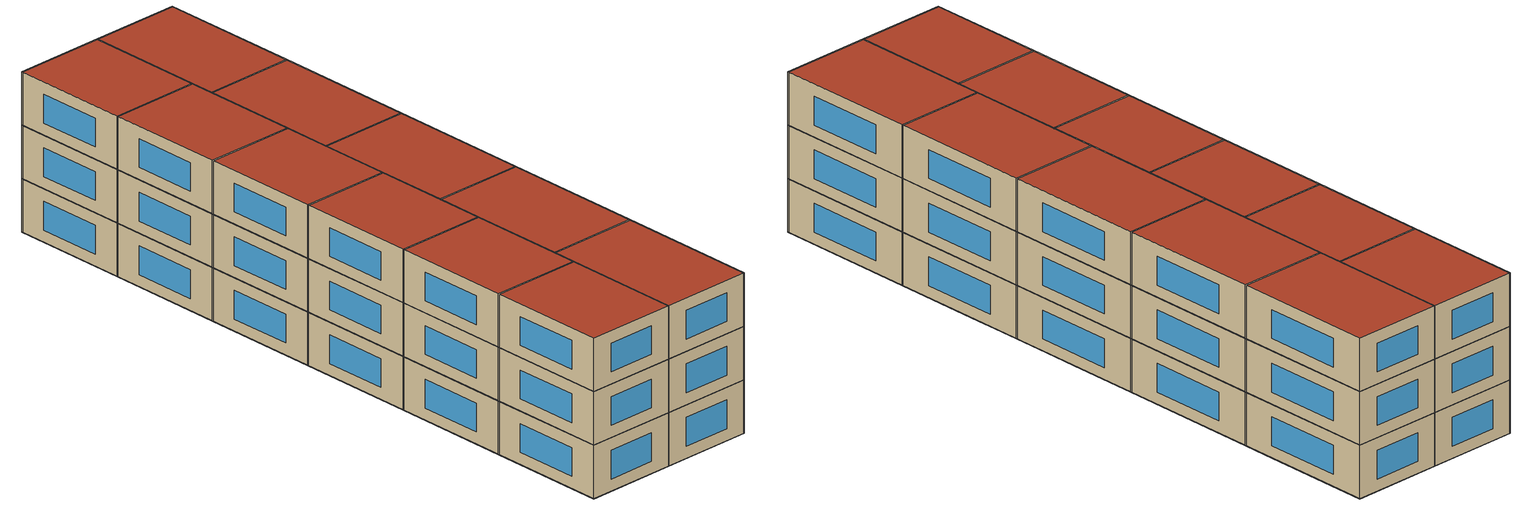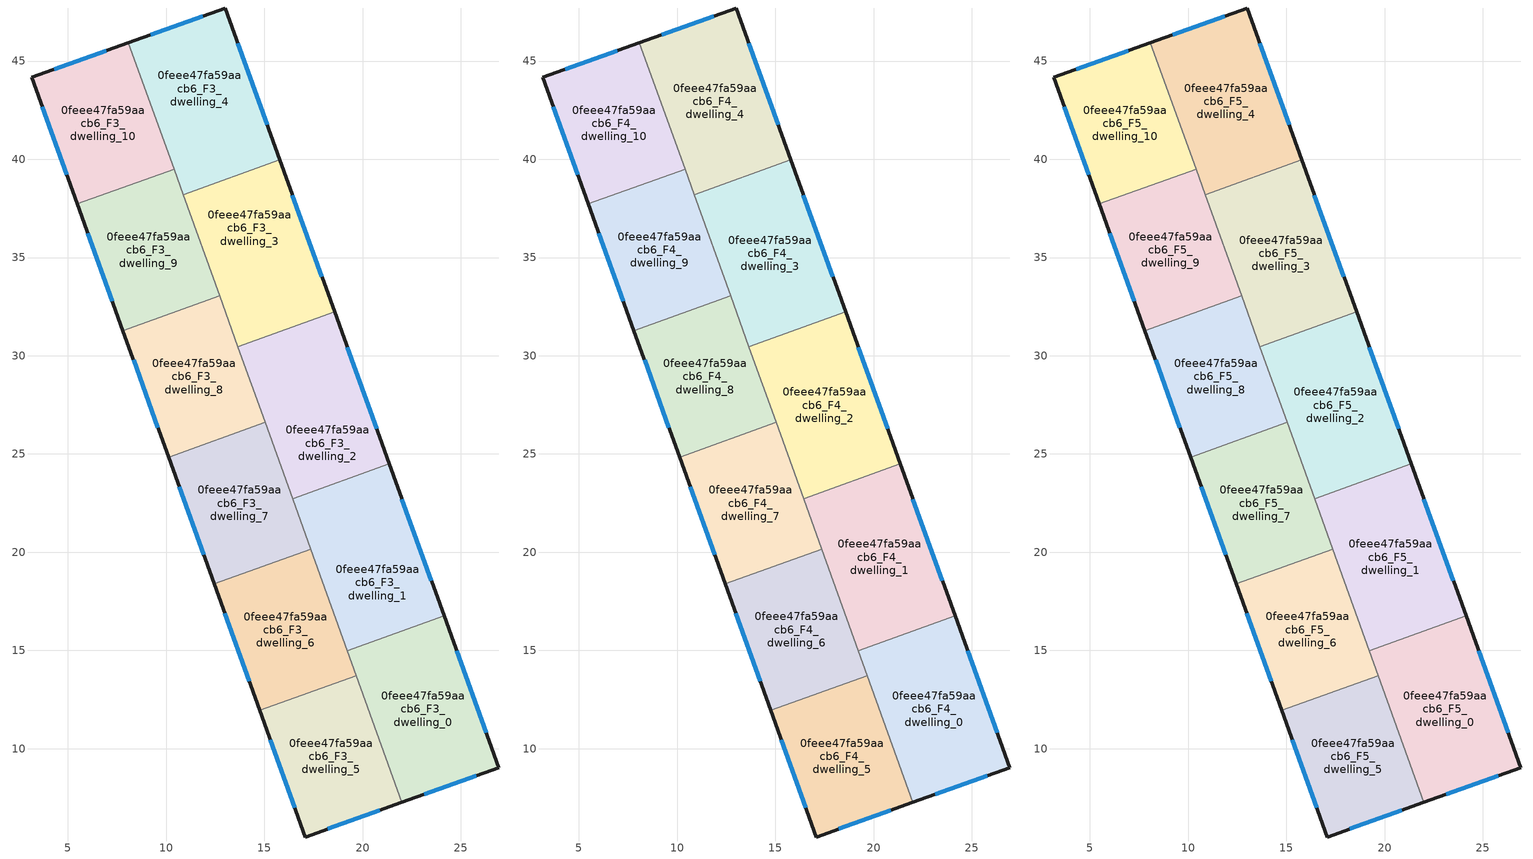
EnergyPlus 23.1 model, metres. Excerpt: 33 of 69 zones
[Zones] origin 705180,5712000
0feee47fa59aacb6_F3_dwelling_0
 floor to 0feee47fa59aacb6_F2_dwelling_8 (EU_floor_Construction): 24.6,15.48 24.14,16.77 19.22,14.99 19.69,13.71 z9
 floor adiabatic (EU_floor_Construction): 26.93,9.03 24.14,16.77 24.6,15.48 19.69,13.71 19.22,14.99 22,7.27 z9
 wall outside (EU_wall_Construction): 24.14,16.77 26.93,9.03 22,7.27 z9:12
 wall to 0feee47fa59aacb6_F3_dwelling_1 (EU_wall_Construction): 19.22,14.99 24.14,16.77 z9:12
 wall to 0feee47fa59aacb6_F3_dwelling_5 (EU_wall_Construction): 22,7.27 19.68,13.72 z9:12
 wall to 0feee47fa59aacb6_F3_dwelling_6 (EU_wall_Construction): 19.68,13.72 19.22,14.99 z9:12
 window (EU_Window_Construction): 24.79,14.98 26.28,10.82 / 25.79,8.62 23.14,7.68 z9.69:11.31
0feee47fa59aacb6_F3_dwelling_1
 floor to 0feee47fa59aacb6_F2_dwelling_8 (EU_floor_Construction): 24.14,16.77 22.28,21.93 17.36,20.16 19.22,14.99 z9
 floor to 0feee47fa59aacb6_F2_dwelling_6 (EU_floor_Construction): 22.28,21.93 21.36,24.5 16.44,22.73 17.36,20.16 z9
 wall outside (EU_wall_Construction): 21.36,24.5 24.14,16.77 z9:12
 wall to 0feee47fa59aacb6_F3_dwelling_2 (EU_wall_Construction): 16.44,22.73 21.36,24.5 z9:12
 wall to 0feee47fa59aacb6_F3_dwelling_6 (EU_wall_Construction): 19.22,14.99 17.36,20.16 z9:12
 wall to 0feee47fa59aacb6_F3_dwelling_7 (EU_wall_Construction): 17.36,20.16 16.44,22.73 z9:12
 window (EU_Window_Construction): 22,22.71 23.5,18.56 z9.69:11.31
0feee47fa59aacb6_F3_dwelling_10
 floor adiabatic (EU_floor_Construction): 10.4,39.5 8.08,45.94 3.16,44.17 5.48,37.72 z9
 wall outside (EU_wall_Construction): 5.48,37.72 3.16,44.17 8.08,45.94 z9:12
 wall to 0feee47fa59aacb6_F3_dwelling_9 (EU_wall_Construction): 10.4,39.5 5.48,37.72 z9:12
 wall to 0feee47fa59aacb6_F3_dwelling_4 (EU_wall_Construction): 8.08,45.94 10.4,39.5 z9:12
 window (EU_Window_Construction): 4.3,44.58 6.94,45.53 / 4.94,39.22 3.7,42.68 z9.69:11.31
0feee47fa59aacb6_F3_dwelling_2
 floor to 0feee47fa59aacb6_F2_dwelling_6 (EU_floor_Construction): 21.36,24.5 19.96,28.37 15.04,26.6 16.44,22.73 z9
 floor to 0feee47fa59aacb6_F2_dwelling_4 (EU_floor_Construction): 19.96,28.37 18.57,32.23 13.65,30.46 15.04,26.6 z9
 wall outside (EU_wall_Construction): 18.57,32.23 21.36,24.5 z9:12
 wall to 0feee47fa59aacb6_F3_dwelling_3 (EU_wall_Construction): 13.65,30.46 18.57,32.23 z9:12
 wall to 0feee47fa59aacb6_F3_dwelling_7 (EU_wall_Construction): 16.44,22.73 15.04,26.61 z9:12
 wall to 0feee47fa59aacb6_F3_dwelling_8 (EU_wall_Construction): 15.04,26.61 13.65,30.46 z9:12
 window (EU_Window_Construction): 19.22,30.44 20.71,26.29 z9.69:11.31
0feee47fa59aacb6_F3_dwelling_3
 floor to 0feee47fa59aacb6_F2_dwelling_2 (EU_floor_Construction): 17.64,34.82 15.79,39.97 10.87,38.2 12.72,33.05 z9
 floor to 0feee47fa59aacb6_F2_dwelling_4 (EU_floor_Construction): 18.57,32.23 17.64,34.82 12.72,33.05 13.65,30.46 z9
 wall outside (EU_wall_Construction): 15.79,39.97 18.57,32.23 z9:12
 wall to 0feee47fa59aacb6_F3_dwelling_4 (EU_wall_Construction): 10.87,38.2 15.79,39.97 z9:12
 wall to 0feee47fa59aacb6_F3_dwelling_9 (EU_wall_Construction): 12.72,33.05 10.87,38.2 z9:12
 wall to 0feee47fa59aacb6_F3_dwelling_8 (EU_wall_Construction): 13.65,30.46 12.72,33.05 z9:12
 window (EU_Window_Construction): 16.43,38.18 17.93,34.02 z9.69:11.31
0feee47fa59aacb6_F3_dwelling_4
 floor to 0feee47fa59aacb6_F2_dwelling_0 (EU_floor_Construction): 15.32,41.26 13,47.7 8.08,45.94 10.4,39.49 z9
 floor to 0feee47fa59aacb6_F2_dwelling_2 (EU_floor_Construction): 15.79,39.97 15.32,41.26 10.4,39.49 10.87,38.2 z9
 wall outside (EU_wall_Construction): 8.08,45.94 13,47.7 15.79,39.97 z9:12
 wall to 0feee47fa59aacb6_F3_dwelling_9 (EU_wall_Construction): 10.87,38.2 10.4,39.5 z9:12
 window (EU_Window_Construction): 9.22,46.35 11.86,47.29 / 13.64,45.91 15.14,41.76 z9.69:11.31
0feee47fa59aacb6_F3_dwelling_5
 floor to 0feee47fa59aacb6_F2_dwelling_11 (EU_floor_Construction): 22,7.27 19.68,13.71 14.77,11.94 17.08,5.5 z9
 floor to 0feee47fa59aacb6_F2_dwelling_9 (EU_floor_Construction): 19.68,13.72 14.76,11.95 16.96,12.73 z9
 wall outside (EU_wall_Construction): 22,7.27 17.08,5.5 14.76,11.95 z9:12
 wall to 0feee47fa59aacb6_F3_dwelling_6 (EU_wall_Construction): 14.76,11.95 19.68,13.72 z9:12
 window (EU_Window_Construction): 20.86,6.86 18.22,5.91 / 16.55,6.99 15.3,10.45 z9.69:11.31
0feee47fa59aacb6_F3_dwelling_6
 floor outside (EU_floor_Construction): 14.76,11.95 12.44,18.38 14.97,19.3 12.44,18.39 z9
 floor to 0feee47fa59aacb6_F2_dwelling_9 (EU_floor_Construction): 19.68,13.72 17.36,20.15 12.44,18.38 14.76,11.95 z9
 floor to 0feee47fa59aacb6_F2_dwelling_7 (EU_floor_Construction): 17.36,20.16 12.44,18.39 14.97,19.3 z9
 wall outside (EU_wall_Construction): 14.76,11.95 12.44,18.39 z9:12
 wall to 0feee47fa59aacb6_F3_dwelling_7 (EU_wall_Construction): 12.44,18.39 17.36,20.16 z9:12
 window (EU_Window_Construction): 14.23,13.44 12.98,16.9 z9.69:11.31
0feee47fa59aacb6_F3_dwelling_7
 floor adiabatic (EU_floor_Construction): 17.36,20.16 15.04,26.61 10.12,24.83 12.44,18.39 z9
 wall outside (EU_wall_Construction): 12.44,18.39 10.12,24.83 z9:12
 wall to 0feee47fa59aacb6_F3_dwelling_8 (EU_wall_Construction): 10.12,24.83 15.04,26.61 z9:12
 window (EU_Window_Construction): 11.91,19.88 10.66,23.34 z9.69:11.31
0feee47fa59aacb6_F3_dwelling_8
 floor outside (EU_floor_Construction): 15.04,26.61 12.72,33.05 7.8,31.28 10.12,24.83 7.8,31.28 12.72,33.04 z9
 floor to 0feee47fa59aacb6_F2_dwelling_5 (EU_floor_Construction): 15.04,26.61 12.72,33.04 7.8,31.27 10.12,24.83 z9
 floor to 0feee47fa59aacb6_F2_dwelling_3 (EU_floor_Construction): 12.72,33.04 7.8,31.28 7.8,31.27 z9
 wall outside (EU_wall_Construction): 10.12,24.83 7.8,31.28 z9:12
 wall to 0feee47fa59aacb6_F3_dwelling_9 (EU_wall_Construction): 7.8,31.28 12.72,33.05 z9:12
 window (EU_Window_Construction): 9.58,26.33 8.34,29.79 z9.69:11.31
0feee47fa59aacb6_F3_dwelling_9
 floor outside (EU_floor_Construction): 12.72,33.05 10.4,39.49 5.48,37.73 6.94,38.25 5.48,37.72 7.8,31.28 5.48,37.72 10.4,39.49 z9
 floor to 0feee47fa59aacb6_F2_dwelling_3 (EU_floor_Construction): 12.72,33.05 10.4,39.49 5.48,37.72 7.8,31.28 z9
 floor to 0feee47fa59aacb6_F2_dwelling_1 (EU_floor_Construction): 10.4,39.49 10.4,39.5 5.48,37.73 z9
 wall outside (EU_wall_Construction): 7.8,31.28 5.48,37.72 z9:12
 window (EU_Window_Construction): 7.26,32.77 6.02,36.23 z9.69:11.31
0feee47fa59aacb6_F4_dwelling_0
 floor to 0feee47fa59aacb6_F3_dwelling_0 (EU_floor_Construction): 26.93,9.03 24.14,16.77 19.22,14.99 22,7.27 z12
 wall outside (EU_wall_Construction): 24.14,16.77 26.93,9.03 22,7.27 z12:15
 wall to 0feee47fa59aacb6_F4_dwelling_1 (EU_wall_Construction): 19.22,14.99 24.14,16.77 z12:15
 wall to 0feee47fa59aacb6_F4_dwelling_5 (EU_wall_Construction): 22,7.27 19.68,13.72 z12:15
 wall to 0feee47fa59aacb6_F4_dwelling_6 (EU_wall_Construction): 19.68,13.72 19.22,14.99 z12:15
 window (EU_Window_Construction): 24.79,14.98 26.28,10.82 / 25.79,8.62 23.14,7.68 z12.69:14.31
0feee47fa59aacb6_F4_dwelling_1
 floor to 0feee47fa59aacb6_F3_dwelling_1 (EU_floor_Construction): 24.14,16.77 21.36,24.5 16.44,22.73 19.22,14.99 z12
 wall outside (EU_wall_Construction): 21.36,24.5 24.14,16.77 z12:15
 wall to 0feee47fa59aacb6_F4_dwelling_2 (EU_wall_Construction): 16.44,22.73 21.36,24.5 z12:15
 wall to 0feee47fa59aacb6_F4_dwelling_6 (EU_wall_Construction): 19.22,14.99 17.36,20.16 z12:15
 wall to 0feee47fa59aacb6_F4_dwelling_7 (EU_wall_Construction): 17.36,20.16 16.44,22.73 z12:15
 window (EU_Window_Construction): 22,22.71 23.5,18.56 z12.69:14.31
0feee47fa59aacb6_F4_dwelling_10
 floor to 0feee47fa59aacb6_F3_dwelling_10 (EU_floor_Construction): 10.4,39.5 8.08,45.94 3.16,44.17 5.48,37.72 z12
 wall outside (EU_wall_Construction): 5.48,37.72 3.16,44.17 8.08,45.94 z12:15
 wall to 0feee47fa59aacb6_F4_dwelling_9 (EU_wall_Construction): 10.4,39.5 5.48,37.72 z12:15
 wall to 0feee47fa59aacb6_F4_dwelling_4 (EU_wall_Construction): 8.08,45.94 10.4,39.5 z12:15
 window (EU_Window_Construction): 4.3,44.58 6.94,45.53 / 4.94,39.22 3.7,42.68 z12.69:14.31
0feee47fa59aacb6_F4_dwelling_2
 floor to 0feee47fa59aacb6_F3_dwelling_2 (EU_floor_Construction): 21.36,24.5 18.57,32.23 13.65,30.46 16.44,22.73 z12
 wall outside (EU_wall_Construction): 18.57,32.23 21.36,24.5 z12:15
 wall to 0feee47fa59aacb6_F4_dwelling_3 (EU_wall_Construction): 13.65,30.46 18.57,32.23 z12:15
 wall to 0feee47fa59aacb6_F4_dwelling_7 (EU_wall_Construction): 16.44,22.73 15.04,26.61 z12:15
 wall to 0feee47fa59aacb6_F4_dwelling_8 (EU_wall_Construction): 15.04,26.61 13.65,30.46 z12:15
 window (EU_Window_Construction): 19.22,30.44 20.71,26.29 z12.69:14.31
0feee47fa59aacb6_F4_dwelling_3
 floor to 0feee47fa59aacb6_F3_dwelling_3 (EU_floor_Construction): 18.57,32.23 15.79,39.97 10.87,38.2 13.65,30.46 z12
 wall outside (EU_wall_Construction): 15.79,39.97 18.57,32.23 z12:15
 wall to 0feee47fa59aacb6_F4_dwelling_4 (EU_wall_Construction): 10.87,38.2 15.79,39.97 z12:15
 wall to 0feee47fa59aacb6_F4_dwelling_9 (EU_wall_Construction): 12.72,33.05 10.87,38.2 z12:15
 wall to 0feee47fa59aacb6_F4_dwelling_8 (EU_wall_Construction): 13.65,30.46 12.72,33.05 z12:15
 window (EU_Window_Construction): 16.43,38.18 17.93,34.02 z12.69:14.31
0feee47fa59aacb6_F4_dwelling_4
 floor to 0feee47fa59aacb6_F3_dwelling_4 (EU_floor_Construction): 15.79,39.97 13,47.7 8.08,45.94 10.87,38.2 z12
 wall outside (EU_wall_Construction): 8.08,45.94 13,47.7 15.79,39.97 z12:15
 wall to 0feee47fa59aacb6_F4_dwelling_9 (EU_wall_Construction): 10.87,38.2 10.4,39.5 z12:15
 window (EU_Window_Construction): 9.22,46.35 11.86,47.29 / 13.64,45.91 15.14,41.76 z12.69:14.31
0feee47fa59aacb6_F4_dwelling_5
 floor to 0feee47fa59aacb6_F3_dwelling_5 (EU_floor_Construction): 22,7.27 19.68,13.72 14.76,11.95 17.08,5.5 z12
 wall outside (EU_wall_Construction): 22,7.27 17.08,5.5 14.76,11.95 z12:15
 wall to 0feee47fa59aacb6_F4_dwelling_6 (EU_wall_Construction): 14.76,11.95 19.68,13.72 z12:15
 window (EU_Window_Construction): 20.86,6.86 18.22,5.91 / 16.55,6.99 15.3,10.45 z12.69:14.31
0feee47fa59aacb6_F4_dwelling_6
 floor to 0feee47fa59aacb6_F3_dwelling_6 (EU_floor_Construction): 19.68,13.72 17.36,20.16 12.44,18.39 14.76,11.95 z12
 wall outside (EU_wall_Construction): 14.76,11.95 12.44,18.39 z12:15
 wall to 0feee47fa59aacb6_F4_dwelling_7 (EU_wall_Construction): 12.44,18.39 17.36,20.16 z12:15
 window (EU_Window_Construction): 14.23,13.44 12.98,16.9 z12.69:14.31
0feee47fa59aacb6_F4_dwelling_7
 floor to 0feee47fa59aacb6_F3_dwelling_7 (EU_floor_Construction): 17.36,20.16 15.04,26.61 10.12,24.83 12.44,18.39 z12
 wall outside (EU_wall_Construction): 12.44,18.39 10.12,24.83 z12:15
 wall to 0feee47fa59aacb6_F4_dwelling_8 (EU_wall_Construction): 10.12,24.83 15.04,26.61 z12:15
 window (EU_Window_Construction): 11.91,19.88 10.66,23.34 z12.69:14.31
0feee47fa59aacb6_F4_dwelling_8
 floor to 0feee47fa59aacb6_F3_dwelling_8 (EU_floor_Construction): 15.04,26.61 12.72,33.05 7.8,31.28 10.12,24.83 z12
 wall outside (EU_wall_Construction): 10.12,24.83 7.8,31.28 z12:15
 wall to 0feee47fa59aacb6_F4_dwelling_9 (EU_wall_Construction): 7.8,31.28 12.72,33.05 z12:15
 window (EU_Window_Construction): 9.58,26.33 8.34,29.79 z12.69:14.31
0feee47fa59aacb6_F4_dwelling_9
 floor to 0feee47fa59aacb6_F3_dwelling_9 (EU_floor_Construction): 12.72,33.05 10.4,39.5 5.48,37.72 7.8,31.28 z12
 wall outside (EU_wall_Construction): 7.8,31.28 5.48,37.72 z12:15
 window (EU_Window_Construction): 7.26,32.77 6.02,36.23 z12.69:14.31
0feee47fa59aacb6_F5_dwelling_0
 floor to 0feee47fa59aacb6_F4_dwelling_0 (EU_floor_Construction): 26.93,9.03 24.14,16.77 19.22,14.99 22,7.27 z15
 wall outside (EU_wall_Construction): 24.14,16.77 26.93,9.03 22,7.27 z15:18
 wall to 0feee47fa59aacb6_F5_dwelling_1 (EU_wall_Construction): 19.22,14.99 24.14,16.77 z15:18
 wall to 0feee47fa59aacb6_F5_dwelling_5 (EU_wall_Construction): 22,7.27 19.68,13.72 z15:18
 wall to 0feee47fa59aacb6_F5_dwelling_6 (EU_wall_Construction): 19.68,13.72 19.22,14.99 z15:18
 window (EU_Window_Construction): 24.79,14.98 26.28,10.82 / 25.79,8.62 23.14,7.68 z15.69:17.31
 roof outside (EU_roof_Construction): 24.14,16.77 26.93,9.03 22,7.27 19.22,14.99 z18
0feee47fa59aacb6_F5_dwelling_1
 floor to 0feee47fa59aacb6_F4_dwelling_1 (EU_floor_Construction): 24.14,16.77 21.36,24.5 16.44,22.73 19.22,14.99 z15
 wall outside (EU_wall_Construction): 21.36,24.5 24.14,16.77 z15:18
 wall to 0feee47fa59aacb6_F5_dwelling_2 (EU_wall_Construction): 16.44,22.73 21.36,24.5 z15:18
 wall to 0feee47fa59aacb6_F5_dwelling_6 (EU_wall_Construction): 19.22,14.99 17.36,20.16 z15:18
 wall to 0feee47fa59aacb6_F5_dwelling_7 (EU_wall_Construction): 17.36,20.16 16.44,22.73 z15:18
 window (EU_Window_Construction): 22,22.71 23.5,18.56 z15.69:17.31
 roof outside (EU_roof_Construction): 21.36,24.5 24.14,16.77 19.22,14.99 16.44,22.73 z18
0feee47fa59aacb6_F5_dwelling_10
 floor to 0feee47fa59aacb6_F4_dwelling_10 (EU_floor_Construction): 10.4,39.5 8.08,45.94 3.16,44.17 5.48,37.72 z15
 wall outside (EU_wall_Construction): 5.48,37.72 3.16,44.17 8.08,45.94 z15:18
 wall to 0feee47fa59aacb6_F5_dwelling_9 (EU_wall_Construction): 10.4,39.5 5.48,37.72 z15:18
 wall to 0feee47fa59aacb6_F5_dwelling_4 (EU_wall_Construction): 8.08,45.94 10.4,39.5 z15:18
 window (EU_Window_Construction): 4.3,44.58 6.94,45.53 / 4.94,39.22 3.7,42.68 z15.69:17.31
 roof outside (EU_roof_Construction): 8.08,45.94 10.4,39.5 5.48,37.72 3.16,44.17 z18
0feee47fa59aacb6_F5_dwelling_2
 floor to 0feee47fa59aacb6_F4_dwelling_2 (EU_floor_Construction): 21.36,24.5 18.57,32.23 13.65,30.46 16.44,22.73 z15
 wall outside (EU_wall_Construction): 18.57,32.23 21.36,24.5 z15:18
 wall to 0feee47fa59aacb6_F5_dwelling_3 (EU_wall_Construction): 13.65,30.46 18.57,32.23 z15:18
 wall to 0feee47fa59aacb6_F5_dwelling_7 (EU_wall_Construction): 16.44,22.73 15.04,26.61 z15:18
 wall to 0feee47fa59aacb6_F5_dwelling_8 (EU_wall_Construction): 15.04,26.61 13.65,30.46 z15:18
 window (EU_Window_Construction): 19.22,30.44 20.71,26.29 z15.69:17.31
 roof outside (EU_roof_Construction): 18.57,32.23 21.36,24.5 16.44,22.73 13.65,30.46 z18
0feee47fa59aacb6_F5_dwelling_3
 floor to 0feee47fa59aacb6_F4_dwelling_3 (EU_floor_Construction): 18.57,32.23 15.79,39.97 10.87,38.2 13.65,30.46 z15
 wall outside (EU_wall_Construction): 15.79,39.97 18.57,32.23 z15:18
 wall to 0feee47fa59aacb6_F5_dwelling_4 (EU_wall_Construction): 10.87,38.2 15.79,39.97 z15:18
 wall to 0feee47fa59aacb6_F5_dwelling_9 (EU_wall_Construction): 12.72,33.05 10.87,38.2 z15:18
 wall to 0feee47fa59aacb6_F5_dwelling_8 (EU_wall_Construction): 13.65,30.46 12.72,33.05 z15:18
 window (EU_Window_Construction): 16.43,38.18 17.93,34.02 z15.69:17.31
 roof outside (EU_roof_Construction): 15.79,39.97 18.57,32.23 13.65,30.46 10.87,38.2 z18
0feee47fa59aacb6_F5_dwelling_4
 floor to 0feee47fa59aacb6_F4_dwelling_4 (EU_floor_Construction): 15.79,39.97 13,47.7 8.08,45.94 10.87,38.2 z15
 wall outside (EU_wall_Construction): 8.08,45.94 13,47.7 15.79,39.97 z15:18
 wall to 0feee47fa59aacb6_F5_dwelling_9 (EU_wall_Construction): 10.87,38.2 10.4,39.5 z15:18
 window (EU_Window_Construction): 9.22,46.35 11.86,47.29 / 13.64,45.91 15.14,41.76 z15.69:17.31
 roof outside (EU_roof_Construction): 13,47.7 15.79,39.97 10.87,38.2 8.08,45.94 z18
0feee47fa59aacb6_F5_dwelling_5
 floor to 0feee47fa59aacb6_F4_dwelling_5 (EU_floor_Construction): 22,7.27 19.68,13.72 14.76,11.95 17.08,5.5 z15
 wall outside (EU_wall_Construction): 22,7.27 17.08,5.5 14.76,11.95 z15:18
 wall to 0feee47fa59aacb6_F5_dwelling_6 (EU_wall_Construction): 14.76,11.95 19.68,13.72 z15:18
 window (EU_Window_Construction): 20.86,6.86 18.22,5.91 / 16.55,6.99 15.3,10.45 z15.69:17.31
 roof outside (EU_roof_Construction): 19.68,13.72 22,7.27 17.08,5.5 14.76,11.95 z18
0feee47fa59aacb6_F5_dwelling_6
 floor to 0feee47fa59aacb6_F4_dwelling_6 (EU_floor_Construction): 19.68,13.72 17.36,20.16 12.44,18.39 14.76,11.95 z15
 wall outside (EU_wall_Construction): 14.76,11.95 12.44,18.39 z15:18
 wall to 0feee47fa59aacb6_F5_dwelling_7 (EU_wall_Construction): 12.44,18.39 17.36,20.16 z15:18
 window (EU_Window_Construction): 14.23,13.44 12.98,16.9 z15.69:17.31
 roof outside (EU_roof_Construction): 17.36,20.16 19.68,13.72 14.76,11.95 12.44,18.39 z18
0feee47fa59aacb6_F5_dwelling_7
 floor to 0feee47fa59aacb6_F4_dwelling_7 (EU_floor_Construction): 17.36,20.16 15.04,26.61 10.12,24.83 12.44,18.39 z15
 wall outside (EU_wall_Construction): 12.44,18.39 10.12,24.83 z15:18
 wall to 0feee47fa59aacb6_F5_dwelling_8 (EU_wall_Construction): 10.12,24.83 15.04,26.61 z15:18
 window (EU_Window_Construction): 11.91,19.88 10.66,23.34 z15.69:17.31
 roof outside (EU_roof_Construction): 15.04,26.61 17.36,20.16 12.44,18.39 10.12,24.83 z18
0feee47fa59aacb6_F5_dwelling_8
 floor to 0feee47fa59aacb6_F4_dwelling_8 (EU_floor_Construction): 15.04,26.61 12.72,33.05 7.8,31.28 10.12,24.83 z15
 wall outside (EU_wall_Construction): 10.12,24.83 7.8,31.28 z15:18
 wall to 0feee47fa59aacb6_F5_dwelling_9 (EU_wall_Construction): 7.8,31.28 12.72,33.05 z15:18
 window (EU_Window_Construction): 9.58,26.33 8.34,29.79 z15.69:17.31
 roof outside (EU_roof_Construction): 12.72,33.05 15.04,26.61 10.12,24.83 7.8,31.28 z18
0feee47fa59aacb6_F5_dwelling_9
 floor to 0feee47fa59aacb6_F4_dwelling_9 (EU_floor_Construction): 12.72,33.05 10.4,39.5 5.48,37.72 7.8,31.28 z15
 wall outside (EU_wall_Construction): 7.8,31.28 5.48,37.72 z15:18
 window (EU_Window_Construction): 7.26,32.77 6.02,36.23 z15.69:17.31
 roof outside (EU_roof_Construction): 10.4,39.5 12.72,33.05 7.8,31.28 5.48,37.72 z18
[Building]
EU S2 Campaign: North Axis=0; Terrain=City; Solar Distribution=FullExterior
[Site:Location]
London: Latitude=51.5; Longitude=-0.5; Time Zone=0; Elevation=25
[SizingPeriod:WeatherFileDays]
AnnualSizingPeriod: Begin Month=1; Begin Day of Month=1; End Month=12; End Day of Month=31; Day of Week for Start Day=Monday; Use Weather File Daylight Saving Period=No; Use Weather File Rain and Snow Indicators=No
[MATERIAL]
EU_InternalMass_Material: Roughness=MediumRough; Thickness=0.1; Conductivity=1; Density=1800; Specific Heat=900; Thermal Absorptance=0.9; Solar Absorptance=0.7; Visible Absorptance=0.7
[MATERIAL:NOMASS] Roughness=MediumRough; Thermal Absorptance=0.9; Solar Absorptance=0.7; Visible Absorptance=0.7
Name | Thermal Resistance
EU_wall_NoMass | 0.635353
EU_roof_NoMass | 0.675062
EU_floor_NoMass | 1.96382
[WINDOWMATERIAL:SIMPLEGLAZINGSYSTEM]
EU_Window_SimpleGlazing: UFactor=2.96269; Solar Heat Gain Coefficient=0.76; Visible Transmittance=0.76
[CONSTRUCTION]
EU_wall_Construction: EU_wall_NoMass
EU_roof_Construction: EU_roof_NoMass
EU_floor_Construction: EU_floor_NoMass
EU_InternalMass_Construction: EU_InternalMass_Material
EU_Window_Construction: EU_Window_SimpleGlazing
[ZONE] Type=1; Multiplier=1; Ceiling Height=autocalculate; Floor Area=autocalculate; Part of Total Floor Area=Yes
Name | Volume
0feee47fa59aacb6_F3_dwelling_0; 0feee47fa59aacb6_F4_dwelling_0; 0feee47fa59aacb6_F5_dwelling_0 | 128.943
0feee47fa59aacb6_F3_dwelling_1; 0feee47fa59aacb6_F4_dwelling_1; 0feee47fa59aacb6_F5_dwelling_1; 0feee47fa59aacb6_F3_dwelling_2; 0feee47fa59aacb6_F4_dwelling_2; 0feee47fa59aacb6_F5_dwelling_2 | 128.927
0feee47fa59aacb6_F3_dwelling_10; 0feee47fa59aacb6_F4_dwelling_10; 0feee47fa59aacb6_F5_dwelling_10 | 107.446
0feee47fa59aacb6_F3_dwelling_3; 0feee47fa59aacb6_F4_dwelling_3; 0feee47fa59aacb6_F5_dwelling_3 | 128.93
0feee47fa59aacb6_F3_dwelling_4; 0feee47fa59aacb6_F4_dwelling_4; 0feee47fa59aacb6_F5_dwelling_4 | 128.926
0feee47fa59aacb6_F3_dwelling_5; 0feee47fa59aacb6_F4_dwelling_5; 0feee47fa59aacb6_F5_dwelling_5 | 107.449
0feee47fa59aacb6_F3_dwelling_6; 0feee47fa59aacb6_F4_dwelling_6; 0feee47fa59aacb6_F5_dwelling_6 | 107.444
0feee47fa59aacb6_F3_dwelling_7; 0feee47fa59aacb6_F4_dwelling_7; 0feee47fa59aacb6_F5_dwelling_7; 0feee47fa59aacb6_F3_dwelling_9; 0feee47fa59aacb6_F4_dwelling_9; 0feee47fa59aacb6_F5_dwelling_9 | 107.459
0feee47fa59aacb6_F3_dwelling_8; 0feee47fa59aacb6_F4_dwelling_8; 0feee47fa59aacb6_F5_dwelling_8 | 107.443
[INTERNALMASS] Construction=EU_InternalMass_Construction
Name | Zone or ZoneList | Surface Area
0feee47fa59aacb6_F3_dwelling_0_EU_InternalMass | 0feee47fa59aacb6_F3_dwelling_0 | 42.9808
0feee47fa59aacb6_F3_dwelling_1_EU_InternalMass | 0feee47fa59aacb6_F3_dwelling_1 | 42.9756
0feee47fa59aacb6_F3_dwelling_2_EU_InternalMass | 0feee47fa59aacb6_F3_dwelling_2 | 42.9758
0feee47fa59aacb6_F3_dwelling_3_EU_InternalMass | 0feee47fa59aacb6_F3_dwelling_3 | 42.9767
0feee47fa59aacb6_F3_dwelling_4_EU_InternalMass | 0feee47fa59aacb6_F3_dwelling_4 | 42.9754
0feee47fa59aacb6_F3_dwelling_5_EU_InternalMass | 0feee47fa59aacb6_F3_dwelling_5 | 35.8166
0feee47fa59aacb6_F3_dwelling_6_EU_InternalMass | 0feee47fa59aacb6_F3_dwelling_6 | 35.8145
0feee47fa59aacb6_F3_dwelling_7_EU_InternalMass | 0feee47fa59aacb6_F3_dwelling_7 | 35.8194
0feee47fa59aacb6_F3_dwelling_8_EU_InternalMass | 0feee47fa59aacb6_F3_dwelling_8 | 35.8145
0feee47fa59aacb6_F3_dwelling_9_EU_InternalMass | 0feee47fa59aacb6_F3_dwelling_9 | 35.8194
0feee47fa59aacb6_F3_dwelling_10_EU_InternalMass | 0feee47fa59aacb6_F3_dwelling_10 | 35.8153
0feee47fa59aacb6_F4_dwelling_0_EU_InternalMass | 0feee47fa59aacb6_F4_dwelling_0 | 42.9808
0feee47fa59aacb6_F4_dwelling_1_EU_InternalMass | 0feee47fa59aacb6_F4_dwelling_1 | 42.9756
0feee47fa59aacb6_F4_dwelling_2_EU_InternalMass | 0feee47fa59aacb6_F4_dwelling_2 | 42.9758
0feee47fa59aacb6_F4_dwelling_3_EU_InternalMass | 0feee47fa59aacb6_F4_dwelling_3 | 42.9767
0feee47fa59aacb6_F4_dwelling_4_EU_InternalMass | 0feee47fa59aacb6_F4_dwelling_4 | 42.9754
0feee47fa59aacb6_F4_dwelling_5_EU_InternalMass | 0feee47fa59aacb6_F4_dwelling_5 | 35.8166
0feee47fa59aacb6_F4_dwelling_6_EU_InternalMass | 0feee47fa59aacb6_F4_dwelling_6 | 35.8145
0feee47fa59aacb6_F4_dwelling_7_EU_InternalMass | 0feee47fa59aacb6_F4_dwelling_7 | 35.8194
0feee47fa59aacb6_F4_dwelling_8_EU_InternalMass | 0feee47fa59aacb6_F4_dwelling_8 | 35.8145
0feee47fa59aacb6_F4_dwelling_9_EU_InternalMass | 0feee47fa59aacb6_F4_dwelling_9 | 35.8194
0feee47fa59aacb6_F4_dwelling_10_EU_InternalMass | 0feee47fa59aacb6_F4_dwelling_10 | 35.8153
0feee47fa59aacb6_F5_dwelling_0_EU_InternalMass | 0feee47fa59aacb6_F5_dwelling_0 | 42.9808
0feee47fa59aacb6_F5_dwelling_1_EU_InternalMass | 0feee47fa59aacb6_F5_dwelling_1 | 42.9756
0feee47fa59aacb6_F5_dwelling_2_EU_InternalMass | 0feee47fa59aacb6_F5_dwelling_2 | 42.9758
0feee47fa59aacb6_F5_dwelling_3_EU_InternalMass | 0feee47fa59aacb6_F5_dwelling_3 | 42.9767
0feee47fa59aacb6_F5_dwelling_4_EU_InternalMass | 0feee47fa59aacb6_F5_dwelling_4 | 42.9754
0feee47fa59aacb6_F5_dwelling_5_EU_InternalMass | 0feee47fa59aacb6_F5_dwelling_5 | 35.8166
0feee47fa59aacb6_F5_dwelling_6_EU_InternalMass | 0feee47fa59aacb6_F5_dwelling_6 | 35.8145
0feee47fa59aacb6_F5_dwelling_7_EU_InternalMass | 0feee47fa59aacb6_F5_dwelling_7 | 35.8194
0feee47fa59aacb6_F5_dwelling_8_EU_InternalMass | 0feee47fa59aacb6_F5_dwelling_8 | 35.8145
0feee47fa59aacb6_F5_dwelling_9_EU_InternalMass | 0feee47fa59aacb6_F5_dwelling_9 | 35.8194
0feee47fa59aacb6_F5_dwelling_10_EU_InternalMass | 0feee47fa59aacb6_F5_dwelling_10 | 35.8153
[OTHEREQUIPMENT] Fuel Type=Electricity; Design Level Calculation Method=Watts/Area; Power per Zone Floor Area=1; Fraction Latent=0; Fraction Radiant=0; Fraction Lost=0; Carbon Dioxide Generation Rate=0; EndUse Subcategory=EU_Step8_InternalGains
Name | Zone or ZoneList or Space or SpaceList | Schedule
EU_Step8_InternalGain_0feee47fa59aacb6_F3_dwelling_0_f000 | 0feee47fa59aacb6_F3_dwelling_0 | EU_Step8_GainSchedule_0feee47fa59aacb6_F3_dwelling_0_f000
EU_Step8_InternalGain_0feee47fa59aacb6_F3_dwelling_1_f000 | 0feee47fa59aacb6_F3_dwelling_1 | EU_Step8_GainSchedule_0feee47fa59aacb6_F3_dwelling_1_f000
EU_Step8_InternalGain_0feee47fa59aacb6_F3_dwelling_2_f000 | 0feee47fa59aacb6_F3_dwelling_2 | EU_Step8_GainSchedule_0feee47fa59aacb6_F3_dwelling_2_f000
EU_Step8_InternalGain_0feee47fa59aacb6_F3_dwelling_3_f000 | 0feee47fa59aacb6_F3_dwelling_3 | EU_Step8_GainSchedule_0feee47fa59aacb6_F3_dwelling_3_f000
EU_Step8_InternalGain_0feee47fa59aacb6_F3_dwelling_4_f000 | 0feee47fa59aacb6_F3_dwelling_4 | EU_Step8_GainSchedule_0feee47fa59aacb6_F3_dwelling_4_f000
EU_Step8_InternalGain_0feee47fa59aacb6_F3_dwelling_5_f000 | 0feee47fa59aacb6_F3_dwelling_5 | EU_Step8_GainSchedule_0feee47fa59aacb6_F3_dwelling_5_f000
EU_Step8_InternalGain_0feee47fa59aacb6_F3_dwelling_6_f000 | 0feee47fa59aacb6_F3_dwelling_6 | EU_Step8_GainSchedule_0feee47fa59aacb6_F3_dwelling_6_f000
EU_Step8_InternalGain_0feee47fa59aacb6_F3_dwelling_7_f000 | 0feee47fa59aacb6_F3_dwelling_7 | EU_Step8_GainSchedule_0feee47fa59aacb6_F3_dwelling_7_f000
EU_Step8_InternalGain_0feee47fa59aacb6_F3_dwelling_8_f000 | 0feee47fa59aacb6_F3_dwelling_8 | EU_Step8_GainSchedule_0feee47fa59aacb6_F3_dwelling_8_f000
EU_Step8_InternalGain_0feee47fa59aacb6_F3_dwelling_9_f000 | 0feee47fa59aacb6_F3_dwelling_9 | EU_Step8_GainSchedule_0feee47fa59aacb6_F3_dwelling_9_f000
EU_Step8_InternalGain_0feee47fa59aacb6_F3_dwelling_10_f000 | 0feee47fa59aacb6_F3_dwelling_10 | EU_Step8_GainSchedule_0feee47fa59aacb6_F3_dwelling_10_f000
EU_Step8_InternalGain_0feee47fa59aacb6_F4_dwelling_0_f000 | 0feee47fa59aacb6_F4_dwelling_0 | EU_Step8_GainSchedule_0feee47fa59aacb6_F4_dwelling_0_f000
EU_Step8_InternalGain_0feee47fa59aacb6_F4_dwelling_1_f000 | 0feee47fa59aacb6_F4_dwelling_1 | EU_Step8_GainSchedule_0feee47fa59aacb6_F4_dwelling_1_f000
EU_Step8_InternalGain_0feee47fa59aacb6_F4_dwelling_2_f000 | 0feee47fa59aacb6_F4_dwelling_2 | EU_Step8_GainSchedule_0feee47fa59aacb6_F4_dwelling_2_f000
EU_Step8_InternalGain_0feee47fa59aacb6_F4_dwelling_3_f000 | 0feee47fa59aacb6_F4_dwelling_3 | EU_Step8_GainSchedule_0feee47fa59aacb6_F4_dwelling_3_f000
EU_Step8_InternalGain_0feee47fa59aacb6_F4_dwelling_4_f000 | 0feee47fa59aacb6_F4_dwelling_4 | EU_Step8_GainSchedule_0feee47fa59aacb6_F4_dwelling_4_f000
EU_Step8_InternalGain_0feee47fa59aacb6_F4_dwelling_5_f000 | 0feee47fa59aacb6_F4_dwelling_5 | EU_Step8_GainSchedule_0feee47fa59aacb6_F4_dwelling_5_f000
EU_Step8_InternalGain_0feee47fa59aacb6_F4_dwelling_6_f000 | 0feee47fa59aacb6_F4_dwelling_6 | EU_Step8_GainSchedule_0feee47fa59aacb6_F4_dwelling_6_f000
EU_Step8_InternalGain_0feee47fa59aacb6_F4_dwelling_7_f000 | 0feee47fa59aacb6_F4_dwelling_7 | EU_Step8_GainSchedule_0feee47fa59aacb6_F4_dwelling_7_f000
EU_Step8_InternalGain_0feee47fa59aacb6_F4_dwelling_8_f000 | 0feee47fa59aacb6_F4_dwelling_8 | EU_Step8_GainSchedule_0feee47fa59aacb6_F4_dwelling_8_f000
EU_Step8_InternalGain_0feee47fa59aacb6_F4_dwelling_9_f000 | 0feee47fa59aacb6_F4_dwelling_9 | EU_Step8_GainSchedule_0feee47fa59aacb6_F4_dwelling_9_f000
EU_Step8_InternalGain_0feee47fa59aacb6_F4_dwelling_10_f000 | 0feee47fa59aacb6_F4_dwelling_10 | EU_Step8_GainSchedule_0feee47fa59aacb6_F4_dwelling_10_f000
EU_Step8_InternalGain_0feee47fa59aacb6_F5_dwelling_0_f000 | 0feee47fa59aacb6_F5_dwelling_0 | EU_Step8_GainSchedule_0feee47fa59aacb6_F5_dwelling_0_f000
EU_Step8_InternalGain_0feee47fa59aacb6_F5_dwelling_1_f000 | 0feee47fa59aacb6_F5_dwelling_1 | EU_Step8_GainSchedule_0feee47fa59aacb6_F5_dwelling_1_f000
EU_Step8_InternalGain_0feee47fa59aacb6_F5_dwelling_2_f000 | 0feee47fa59aacb6_F5_dwelling_2 | EU_Step8_GainSchedule_0feee47fa59aacb6_F5_dwelling_2_f000
EU_Step8_InternalGain_0feee47fa59aacb6_F5_dwelling_3_f000 | 0feee47fa59aacb6_F5_dwelling_3 | EU_Step8_GainSchedule_0feee47fa59aacb6_F5_dwelling_3_f000
EU_Step8_InternalGain_0feee47fa59aacb6_F5_dwelling_4_f000 | 0feee47fa59aacb6_F5_dwelling_4 | EU_Step8_GainSchedule_0feee47fa59aacb6_F5_dwelling_4_f000
EU_Step8_InternalGain_0feee47fa59aacb6_F5_dwelling_5_f000 | 0feee47fa59aacb6_F5_dwelling_5 | EU_Step8_GainSchedule_0feee47fa59aacb6_F5_dwelling_5_f000
EU_Step8_InternalGain_0feee47fa59aacb6_F5_dwelling_6_f000 | 0feee47fa59aacb6_F5_dwelling_6 | EU_Step8_GainSchedule_0feee47fa59aacb6_F5_dwelling_6_f000
EU_Step8_InternalGain_0feee47fa59aacb6_F5_dwelling_7_f000 | 0feee47fa59aacb6_F5_dwelling_7 | EU_Step8_GainSchedule_0feee47fa59aacb6_F5_dwelling_7_f000
EU_Step8_InternalGain_0feee47fa59aacb6_F5_dwelling_8_f000 | 0feee47fa59aacb6_F5_dwelling_8 | EU_Step8_GainSchedule_0feee47fa59aacb6_F5_dwelling_8_f000
EU_Step8_InternalGain_0feee47fa59aacb6_F5_dwelling_9_f000 | 0feee47fa59aacb6_F5_dwelling_9 | EU_Step8_GainSchedule_0feee47fa59aacb6_F5_dwelling_9_f000
EU_Step8_InternalGain_0feee47fa59aacb6_F5_dwelling_10_f000 | 0feee47fa59aacb6_F5_dwelling_10 | EU_Step8_GainSchedule_0feee47fa59aacb6_F5_dwelling_10_f000
[ZONEVENTILATION:DESIGNFLOWRATE] Schedule=EU_AlwaysOn; Design Flow Rate Calculation Method=AirChanges/Hour; Air Changes per Hour=0.555504; Ventilation Type=Natural; Fan Pressure Rise=0; Fan Total Efficiency=1; Constant Term Coefficient=1; Temperature Term Coefficient=0; Velocity Term Coefficient=0; Velocity Squared Term Coefficient=0; Minimum Indoor Temperature=-100; Maximum Indoor Temperature=100; Delta Temperature=-100; Minimum Outdoor Temperature=-100; Maximum Outdoor Temperature=100; Maximum Wind Speed=40
Name | Zone or ZoneList or Space or SpaceList
EU_ConstantAir_0feee47fa59aacb6_F3_dwelling_0 | 0feee47fa59aacb6_F3_dwelling_0
EU_ConstantAir_0feee47fa59aacb6_F3_dwelling_1 | 0feee47fa59aacb6_F3_dwelling_1
EU_ConstantAir_0feee47fa59aacb6_F3_dwelling_2 | 0feee47fa59aacb6_F3_dwelling_2
EU_ConstantAir_0feee47fa59aacb6_F3_dwelling_3 | 0feee47fa59aacb6_F3_dwelling_3
EU_ConstantAir_0feee47fa59aacb6_F3_dwelling_4 | 0feee47fa59aacb6_F3_dwelling_4
EU_ConstantAir_0feee47fa59aacb6_F3_dwelling_5 | 0feee47fa59aacb6_F3_dwelling_5
EU_ConstantAir_0feee47fa59aacb6_F3_dwelling_6 | 0feee47fa59aacb6_F3_dwelling_6
EU_ConstantAir_0feee47fa59aacb6_F3_dwelling_7 | 0feee47fa59aacb6_F3_dwelling_7
EU_ConstantAir_0feee47fa59aacb6_F3_dwelling_8 | 0feee47fa59aacb6_F3_dwelling_8
EU_ConstantAir_0feee47fa59aacb6_F3_dwelling_9 | 0feee47fa59aacb6_F3_dwelling_9
EU_ConstantAir_0feee47fa59aacb6_F3_dwelling_10 | 0feee47fa59aacb6_F3_dwelling_10
EU_ConstantAir_0feee47fa59aacb6_F4_dwelling_0 | 0feee47fa59aacb6_F4_dwelling_0
EU_ConstantAir_0feee47fa59aacb6_F4_dwelling_1 | 0feee47fa59aacb6_F4_dwelling_1
EU_ConstantAir_0feee47fa59aacb6_F4_dwelling_2 | 0feee47fa59aacb6_F4_dwelling_2
EU_ConstantAir_0feee47fa59aacb6_F4_dwelling_3 | 0feee47fa59aacb6_F4_dwelling_3
EU_ConstantAir_0feee47fa59aacb6_F4_dwelling_4 | 0feee47fa59aacb6_F4_dwelling_4
EU_ConstantAir_0feee47fa59aacb6_F4_dwelling_5 | 0feee47fa59aacb6_F4_dwelling_5
EU_ConstantAir_0feee47fa59aacb6_F4_dwelling_6 | 0feee47fa59aacb6_F4_dwelling_6
EU_ConstantAir_0feee47fa59aacb6_F4_dwelling_7 | 0feee47fa59aacb6_F4_dwelling_7
EU_ConstantAir_0feee47fa59aacb6_F4_dwelling_8 | 0feee47fa59aacb6_F4_dwelling_8
EU_ConstantAir_0feee47fa59aacb6_F4_dwelling_9 | 0feee47fa59aacb6_F4_dwelling_9
EU_ConstantAir_0feee47fa59aacb6_F4_dwelling_10 | 0feee47fa59aacb6_F4_dwelling_10
EU_ConstantAir_0feee47fa59aacb6_F5_dwelling_0 | 0feee47fa59aacb6_F5_dwelling_0
EU_ConstantAir_0feee47fa59aacb6_F5_dwelling_1 | 0feee47fa59aacb6_F5_dwelling_1
EU_ConstantAir_0feee47fa59aacb6_F5_dwelling_2 | 0feee47fa59aacb6_F5_dwelling_2
EU_ConstantAir_0feee47fa59aacb6_F5_dwelling_3 | 0feee47fa59aacb6_F5_dwelling_3
EU_ConstantAir_0feee47fa59aacb6_F5_dwelling_4 | 0feee47fa59aacb6_F5_dwelling_4
EU_ConstantAir_0feee47fa59aacb6_F5_dwelling_5 | 0feee47fa59aacb6_F5_dwelling_5
EU_ConstantAir_0feee47fa59aacb6_F5_dwelling_6 | 0feee47fa59aacb6_F5_dwelling_6
EU_ConstantAir_0feee47fa59aacb6_F5_dwelling_7 | 0feee47fa59aacb6_F5_dwelling_7
EU_ConstantAir_0feee47fa59aacb6_F5_dwelling_8 | 0feee47fa59aacb6_F5_dwelling_8
EU_ConstantAir_0feee47fa59aacb6_F5_dwelling_9 | 0feee47fa59aacb6_F5_dwelling_9
EU_ConstantAir_0feee47fa59aacb6_F5_dwelling_10 | 0feee47fa59aacb6_F5_dwelling_10
[HVACTEMPLATE:THERMOSTAT] Constant Heating Setpoint=20; Constant Cooling Setpoint=50
EU_HeatOnly_0feee47fa59aacb6_F0_dwelling_4; EU_HeatOnly_0feee47fa59aacb6_F0_dwelling_5; EU_HeatOnly_0feee47fa59aacb6_F0_dwelling_6; EU_HeatOnly_0feee47fa59aacb6_F0_dwelling_7; EU_HeatOnly_0feee47fa59aacb6_F0_dwelling_8; EU_HeatOnly_0feee47fa59aacb6_F0_dwelling_9; EU_HeatOnly_0feee47fa59aacb6_F0_dwelling_10; EU_HeatOnly_0feee47fa59aacb6_F0_dwelling_11; EU_HeatOnly_0feee47fa59aacb6_F1_dwelling_0; EU_HeatOnly_0feee47fa59aacb6_F1_dwelling_1; EU_HeatOnly_0feee47fa59aacb6_F1_dwelling_2; EU_HeatOnly_0feee47fa59aacb6_F1_dwelling_3; EU_HeatOnly_0feee47fa59aacb6_F1_dwelling_4; EU_HeatOnly_0feee47fa59aacb6_F1_dwelling_5; EU_HeatOnly_0feee47fa59aacb6_F1_dwelling_6; EU_HeatOnly_0feee47fa59aacb6_F1_dwelling_7; EU_HeatOnly_0feee47fa59aacb6_F1_dwelling_8; EU_HeatOnly_0feee47fa59aacb6_F1_dwelling_9; EU_HeatOnly_0feee47fa59aacb6_F1_dwelling_10; EU_HeatOnly_0feee47fa59aacb6_F1_dwelling_11; EU_HeatOnly_0feee47fa59aacb6_F2_dwelling_0; EU_HeatOnly_0feee47fa59aacb6_F2_dwelling_1; EU_HeatOnly_0feee47fa59aacb6_F2_dwelling_2; EU_HeatOnly_0feee47fa59aacb6_F2_dwelling_3; EU_HeatOnly_0feee47fa59aacb6_F2_dwelling_4; EU_HeatOnly_0feee47fa59aacb6_F2_dwelling_5; EU_HeatOnly_0feee47fa59aacb6_F2_dwelling_6; EU_HeatOnly_0feee47fa59aacb6_F2_dwelling_7; EU_HeatOnly_0feee47fa59aacb6_F2_dwelling_8; EU_HeatOnly_0feee47fa59aacb6_F2_dwelling_9; EU_HeatOnly_0feee47fa59aacb6_F2_dwelling_10; EU_HeatOnly_0feee47fa59aacb6_F2_dwelling_11; EU_HeatOnly_0feee47fa59aacb6_F3_dwelling_0; EU_HeatOnly_0feee47fa59aacb6_F3_dwelling_1; EU_HeatOnly_0feee47fa59aacb6_F3_dwelling_2; EU_HeatOnly_0feee47fa59aacb6_F3_dwelling_3; EU_HeatOnly_0feee47fa59aacb6_F3_dwelling_4; EU_HeatOnly_0feee47fa59aacb6_F3_dwelling_5; EU_HeatOnly_0feee47fa59aacb6_F3_dwelling_6; EU_HeatOnly_0feee47fa59aacb6_F3_dwelling_7; EU_HeatOnly_0feee47fa59aacb6_F3_dwelling_8; EU_HeatOnly_0feee47fa59aacb6_F3_dwelling_9; EU_HeatOnly_0feee47fa59aacb6_F3_dwelling_10; EU_HeatOnly_0feee47fa59aacb6_F4_dwelling_0; EU_HeatOnly_0feee47fa59aacb6_F4_dwelling_1; EU_HeatOnly_0feee47fa59aacb6_F4_dwelling_2; EU_HeatOnly_0feee47fa59aacb6_F4_dwelling_3; EU_HeatOnly_0feee47fa59aacb6_F4_dwelling_4; EU_HeatOnly_0feee47fa59aacb6_F4_dwelling_5; EU_HeatOnly_0feee47fa59aacb6_F4_dwelling_6; EU_HeatOnly_0feee47fa59aacb6_F4_dwelling_7
[HVACTEMPLATE:ZONE:IDEALLOADSAIRSYSTEM] System Availability Schedule=EU_AlwaysOn; Maximum Heating Supply Air Temperature=50; Minimum Cooling Supply Air Temperature=13; Maximum Heating Supply Air Humidity Ratio=0.0156; Minimum Cooling Supply Air Humidity Ratio=0.0077; Heating Limit=NoLimit; Cooling Limit=NoLimit; Heating Availability Schedule=EU_AlwaysOn; Cooling Availability Schedule=EU_CoolingOff; Dehumidification Control Type=ConstantSensibleHeatRatio; Cooling Sensible Heat Ratio=0.7; Dehumidification Setpoint=60; Humidification Control Type=None; Humidification Setpoint=30; Outdoor Air Method=None; Outdoor Air Flow Rate per Person=0.00944; Outdoor Air Flow Rate per Zone Floor Area=0; Outdoor Air Flow Rate per Zone=0; Demand Controlled Ventilation Type=None; Outdoor Air Economizer Type=NoEconomizer; Heat Recovery Type=None; Sensible Heat Recovery Effectiveness=0.7; Latent Heat Recovery Effectiveness=0.65
Name | Template Thermostat
0feee47fa59aacb6_F3_dwelling_0 | EU_HeatOnly_0feee47fa59aacb6_F3_dwelling_0
0feee47fa59aacb6_F3_dwelling_1 | EU_HeatOnly_0feee47fa59aacb6_F3_dwelling_1
0feee47fa59aacb6_F3_dwelling_2 | EU_HeatOnly_0feee47fa59aacb6_F3_dwelling_2
0feee47fa59aacb6_F3_dwelling_3 | EU_HeatOnly_0feee47fa59aacb6_F3_dwelling_3
0feee47fa59aacb6_F3_dwelling_4 | EU_HeatOnly_0feee47fa59aacb6_F3_dwelling_4
0feee47fa59aacb6_F3_dwelling_5 | EU_HeatOnly_0feee47fa59aacb6_F3_dwelling_5
0feee47fa59aacb6_F3_dwelling_6 | EU_HeatOnly_0feee47fa59aacb6_F3_dwelling_6
0feee47fa59aacb6_F3_dwelling_7 | EU_HeatOnly_0feee47fa59aacb6_F3_dwelling_7
0feee47fa59aacb6_F3_dwelling_8 | EU_HeatOnly_0feee47fa59aacb6_F3_dwelling_8
0feee47fa59aacb6_F3_dwelling_9 | EU_HeatOnly_0feee47fa59aacb6_F3_dwelling_9
0feee47fa59aacb6_F3_dwelling_10 | EU_HeatOnly_0feee47fa59aacb6_F3_dwelling_10
0feee47fa59aacb6_F4_dwelling_0 | EU_HeatOnly_0feee47fa59aacb6_F4_dwelling_0
0feee47fa59aacb6_F4_dwelling_1 | EU_HeatOnly_0feee47fa59aacb6_F4_dwelling_1
0feee47fa59aacb6_F4_dwelling_2 | EU_HeatOnly_0feee47fa59aacb6_F4_dwelling_2
0feee47fa59aacb6_F4_dwelling_3 | EU_HeatOnly_0feee47fa59aacb6_F4_dwelling_3
0feee47fa59aacb6_F4_dwelling_4 | EU_HeatOnly_0feee47fa59aacb6_F4_dwelling_4
0feee47fa59aacb6_F4_dwelling_5 | EU_HeatOnly_0feee47fa59aacb6_F4_dwelling_5
0feee47fa59aacb6_F4_dwelling_6 | EU_HeatOnly_0feee47fa59aacb6_F4_dwelling_6
0feee47fa59aacb6_F4_dwelling_7 | EU_HeatOnly_0feee47fa59aacb6_F4_dwelling_7
0feee47fa59aacb6_F4_dwelling_8 | EU_HeatOnly_0feee47fa59aacb6_F4_dwelling_8
0feee47fa59aacb6_F4_dwelling_9 | EU_HeatOnly_0feee47fa59aacb6_F4_dwelling_9
0feee47fa59aacb6_F4_dwelling_10 | EU_HeatOnly_0feee47fa59aacb6_F4_dwelling_10
0feee47fa59aacb6_F5_dwelling_0 | EU_HeatOnly_0feee47fa59aacb6_F5_dwelling_0
0feee47fa59aacb6_F5_dwelling_1 | EU_HeatOnly_0feee47fa59aacb6_F5_dwelling_1
0feee47fa59aacb6_F5_dwelling_2 | EU_HeatOnly_0feee47fa59aacb6_F5_dwelling_2
0feee47fa59aacb6_F5_dwelling_3 | EU_HeatOnly_0feee47fa59aacb6_F5_dwelling_3
0feee47fa59aacb6_F5_dwelling_4 | EU_HeatOnly_0feee47fa59aacb6_F5_dwelling_4
0feee47fa59aacb6_F5_dwelling_5 | EU_HeatOnly_0feee47fa59aacb6_F5_dwelling_5
0feee47fa59aacb6_F5_dwelling_6 | EU_HeatOnly_0feee47fa59aacb6_F5_dwelling_6
0feee47fa59aacb6_F5_dwelling_7 | EU_HeatOnly_0feee47fa59aacb6_F5_dwelling_7
0feee47fa59aacb6_F5_dwelling_8 | EU_HeatOnly_0feee47fa59aacb6_F5_dwelling_8
0feee47fa59aacb6_F5_dwelling_9 | EU_HeatOnly_0feee47fa59aacb6_F5_dwelling_9
0feee47fa59aacb6_F5_dwelling_10 | EU_HeatOnly_0feee47fa59aacb6_F5_dwelling_10
[SIZING:ZONE] Zone Cooling Design Supply Air Temperature Input Method=SupplyAirTemperature; Zone Cooling Design Supply Air Temperature=13; Zone Heating Design Supply Air Temperature Input Method=SupplyAirTemperature; Zone Heating Design Supply Air Temperature=50; Zone Cooling Design Supply Air Humidity Ratio=0.008; Zone Heating Design Supply Air Humidity Ratio=0.008; Cooling Design Air Flow Method=DesignDay; Cooling Design Air Flow Rate=0; Cooling Minimum Air Flow per Zone Floor Area=0.000762; Cooling Minimum Air Flow=0; Cooling Minimum Air Flow Fraction=0.2; Heating Design Air Flow Method=DesignDay; Heating Design Air Flow Rate=0; Heating Maximum Air Flow per Zone Floor Area=0.002032; Heating Maximum Air Flow=0.141576; Heating Maximum Air Flow Fraction=0.3; Account for Dedicated Outdoor Air System=No; Dedicated Outdoor Air System Control Strategy=NeutralSupplyAir; Dedicated Outdoor Air Low Setpoint Temperature for Design=autosize; Dedicated Outdoor Air High Setpoint Temperature for Design=autosize; Zone Load Sizing Method=Sensible Load Only No Latent Load; Zone Latent Cooling Design Supply Air Humidity Ratio Input Method=HumidityRatioDifference; Zone Cooling Design Supply Air Humidity Ratio Difference=0.005; Zone Latent Heating Design Supply Air Humidity Ratio Input Method=HumidityRatioDifference; Zone Humidification Design Supply Air Humidity Ratio Difference=0.005
0feee47fa59aacb6_F3_dwelling_0; 0feee47fa59aacb6_F3_dwelling_1; 0feee47fa59aacb6_F3_dwelling_2; 0feee47fa59aacb6_F3_dwelling_3; 0feee47fa59aacb6_F3_dwelling_4; 0feee47fa59aacb6_F3_dwelling_5; 0feee47fa59aacb6_F3_dwelling_6; 0feee47fa59aacb6_F3_dwelling_7; 0feee47fa59aacb6_F3_dwelling_8; 0feee47fa59aacb6_F3_dwelling_9; 0feee47fa59aacb6_F3_dwelling_10; 0feee47fa59aacb6_F4_dwelling_0; 0feee47fa59aacb6_F4_dwelling_1; 0feee47fa59aacb6_F4_dwelling_2; 0feee47fa59aacb6_F4_dwelling_3; 0feee47fa59aacb6_F4_dwelling_4; 0feee47fa59aacb6_F4_dwelling_5; 0feee47fa59aacb6_F4_dwelling_6; 0feee47fa59aacb6_F4_dwelling_7; 0feee47fa59aacb6_F4_dwelling_8; 0feee47fa59aacb6_F4_dwelling_9; 0feee47fa59aacb6_F4_dwelling_10; 0feee47fa59aacb6_F5_dwelling_0; 0feee47fa59aacb6_F5_dwelling_1; 0feee47fa59aacb6_F5_dwelling_2; 0feee47fa59aacb6_F5_dwelling_3; 0feee47fa59aacb6_F5_dwelling_4; 0feee47fa59aacb6_F5_dwelling_5; 0feee47fa59aacb6_F5_dwelling_6; 0feee47fa59aacb6_F5_dwelling_7; 0feee47fa59aacb6_F5_dwelling_8; 0feee47fa59aacb6_F5_dwelling_9; 0feee47fa59aacb6_F5_dwelling_10
[SCHEDULE:CONSTANT]
Name | Hourly Value
EU_AlwaysOn | 1
EU_CoolingOff | 0
[SCHEDULE:FILE] Column Number=1; Rows to Skip at Top=0; Number of Hours of Data=8760; Column Separator=Comma; Interpolate to Timestep=No; Minutes per Item=60; Adjust Schedule for Daylight Savings=Yes
Name | File
EU_Step8_GainSchedule_0feee47fa59aacb6_F3_dwelling_0_f000 | ../../schedules/0feee47fa59aacb6/0feee47fa59aacb6_F3_dwelling_0_f000_gain.csv
EU_Step8_GainSchedule_0feee47fa59aacb6_F3_dwelling_1_f000 | ../../schedules/0feee47fa59aacb6/0feee47fa59aacb6_F3_dwelling_1_f000_gain.csv
EU_Step8_GainSchedule_0feee47fa59aacb6_F3_dwelling_2_f000 | ../../schedules/0feee47fa59aacb6/0feee47fa59aacb6_F3_dwelling_2_f000_gain.csv
EU_Step8_GainSchedule_0feee47fa59aacb6_F3_dwelling_3_f000 | ../../schedules/0feee47fa59aacb6/0feee47fa59aacb6_F3_dwelling_3_f000_gain.csv
EU_Step8_GainSchedule_0feee47fa59aacb6_F3_dwelling_4_f000 | ../../schedules/0feee47fa59aacb6/0feee47fa59aacb6_F3_dwelling_4_f000_gain.csv
EU_Step8_GainSchedule_0feee47fa59aacb6_F3_dwelling_5_f000 | ../../schedules/0feee47fa59aacb6/0feee47fa59aacb6_F3_dwelling_5_f000_gain.csv
EU_Step8_GainSchedule_0feee47fa59aacb6_F3_dwelling_6_f000 | ../../schedules/0feee47fa59aacb6/0feee47fa59aacb6_F3_dwelling_6_f000_gain.csv
EU_Step8_GainSchedule_0feee47fa59aacb6_F3_dwelling_7_f000 | ../../schedules/0feee47fa59aacb6/0feee47fa59aacb6_F3_dwelling_7_f000_gain.csv
EU_Step8_GainSchedule_0feee47fa59aacb6_F3_dwelling_8_f000 | ../../schedules/0feee47fa59aacb6/0feee47fa59aacb6_F3_dwelling_8_f000_gain.csv
EU_Step8_GainSchedule_0feee47fa59aacb6_F3_dwelling_9_f000 | ../../schedules/0feee47fa59aacb6/0feee47fa59aacb6_F3_dwelling_9_f000_gain.csv
EU_Step8_GainSchedule_0feee47fa59aacb6_F3_dwelling_10_f000 | ../../schedules/0feee47fa59aacb6/0feee47fa59aacb6_F3_dwelling_10_f000_gain.csv
EU_Step8_GainSchedule_0feee47fa59aacb6_F4_dwelling_0_f000 | ../../schedules/0feee47fa59aacb6/0feee47fa59aacb6_F4_dwelling_0_f000_gain.csv
EU_Step8_GainSchedule_0feee47fa59aacb6_F4_dwelling_1_f000 | ../../schedules/0feee47fa59aacb6/0feee47fa59aacb6_F4_dwelling_1_f000_gain.csv
EU_Step8_GainSchedule_0feee47fa59aacb6_F4_dwelling_2_f000 | ../../schedules/0feee47fa59aacb6/0feee47fa59aacb6_F4_dwelling_2_f000_gain.csv
EU_Step8_GainSchedule_0feee47fa59aacb6_F4_dwelling_3_f000 | ../../schedules/0feee47fa59aacb6/0feee47fa59aacb6_F4_dwelling_3_f000_gain.csv
EU_Step8_GainSchedule_0feee47fa59aacb6_F4_dwelling_4_f000 | ../../schedules/0feee47fa59aacb6/0feee47fa59aacb6_F4_dwelling_4_f000_gain.csv
EU_Step8_GainSchedule_0feee47fa59aacb6_F4_dwelling_5_f000 | ../../schedules/0feee47fa59aacb6/0feee47fa59aacb6_F4_dwelling_5_f000_gain.csv
EU_Step8_GainSchedule_0feee47fa59aacb6_F4_dwelling_6_f000 | ../../schedules/0feee47fa59aacb6/0feee47fa59aacb6_F4_dwelling_6_f000_gain.csv
EU_Step8_GainSchedule_0feee47fa59aacb6_F4_dwelling_7_f000 | ../../schedules/0feee47fa59aacb6/0feee47fa59aacb6_F4_dwelling_7_f000_gain.csv
EU_Step8_GainSchedule_0feee47fa59aacb6_F4_dwelling_8_f000 | ../../schedules/0feee47fa59aacb6/0feee47fa59aacb6_F4_dwelling_8_f000_gain.csv
EU_Step8_GainSchedule_0feee47fa59aacb6_F4_dwelling_9_f000 | ../../schedules/0feee47fa59aacb6/0feee47fa59aacb6_F4_dwelling_9_f000_gain.csv
EU_Step8_GainSchedule_0feee47fa59aacb6_F4_dwelling_10_f000 | ../../schedules/0feee47fa59aacb6/0feee47fa59aacb6_F4_dwelling_10_f000_gain.csv
EU_Step8_GainSchedule_0feee47fa59aacb6_F5_dwelling_0_f000 | ../../schedules/0feee47fa59aacb6/0feee47fa59aacb6_F5_dwelling_0_f000_gain.csv
EU_Step8_GainSchedule_0feee47fa59aacb6_F5_dwelling_1_f000 | ../../schedules/0feee47fa59aacb6/0feee47fa59aacb6_F5_dwelling_1_f000_gain.csv
EU_Step8_GainSchedule_0feee47fa59aacb6_F5_dwelling_2_f000 | ../../schedules/0feee47fa59aacb6/0feee47fa59aacb6_F5_dwelling_2_f000_gain.csv
EU_Step8_GainSchedule_0feee47fa59aacb6_F5_dwelling_3_f000 | ../../schedules/0feee47fa59aacb6/0feee47fa59aacb6_F5_dwelling_3_f000_gain.csv
EU_Step8_GainSchedule_0feee47fa59aacb6_F5_dwelling_4_f000 | ../../schedules/0feee47fa59aacb6/0feee47fa59aacb6_F5_dwelling_4_f000_gain.csv
EU_Step8_GainSchedule_0feee47fa59aacb6_F5_dwelling_5_f000 | ../../schedules/0feee47fa59aacb6/0feee47fa59aacb6_F5_dwelling_5_f000_gain.csv
EU_Step8_GainSchedule_0feee47fa59aacb6_F5_dwelling_6_f000 | ../../schedules/0feee47fa59aacb6/0feee47fa59aacb6_F5_dwelling_6_f000_gain.csv
EU_Step8_GainSchedule_0feee47fa59aacb6_F5_dwelling_7_f000 | ../../schedules/0feee47fa59aacb6/0feee47fa59aacb6_F5_dwelling_7_f000_gain.csv
EU_Step8_GainSchedule_0feee47fa59aacb6_F5_dwelling_8_f000 | ../../schedules/0feee47fa59aacb6/0feee47fa59aacb6_F5_dwelling_8_f000_gain.csv
EU_Step8_GainSchedule_0feee47fa59aacb6_F5_dwelling_9_f000 | ../../schedules/0feee47fa59aacb6/0feee47fa59aacb6_F5_dwelling_9_f000_gain.csv
EU_Step8_GainSchedule_0feee47fa59aacb6_F5_dwelling_10_f000 | ../../schedules/0feee47fa59aacb6/0feee47fa59aacb6_F5_dwelling_10_f000_gain.csv
